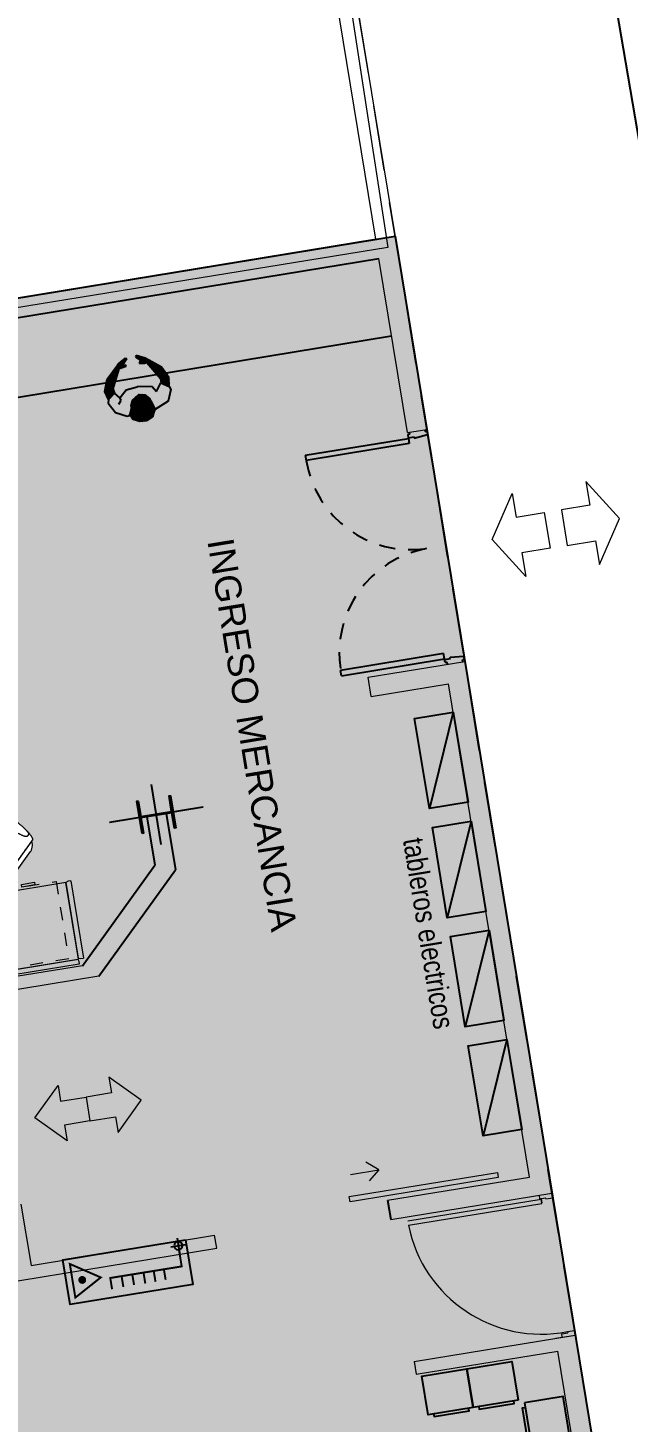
# Model space of a CAD drawing. Header units: metres. Extents: x 2 to 659295185, y -28 to 1124222152.
# Drawn here: x 655570.82 to 655575.42, y 1126625.43 to 1126636.1 of the extents above; entities that cross this region are included whole.
import ezdxf

# ---------------------------------------------------------------- set-up
doc = ezdxf.new("R2010")
doc.units = ezdxf.units.M
doc.header["$MEASUREMENT"] = 0
doc.set_wipeout_variables(frame=1)
for name, pattern in [('CCSM_C1_CUERPO BJ$0$CONTINUA', [0]), ('CCSM_C1_CUERPO BJ$0$DASHED', [0.75, 0.5, -0.25]), ('CCSM_C1_CUERPO HP$0$CONTINUA', [0]), ('CONTINUA', [0]), ('DASHDOT', [1, 0.5, -0.25, 0, -0.25]), ('HIDDEN2', [0.1875, 0.125, -0.0625]), ('STYLE_11', [0.055556, 0.027778, -0.027778])]:
    doc.linetypes.add(name, pattern=pattern)
doc.layers.get('0').update_dxf_attribs({"linetype": 'CONTINUOUS'})
for name, color, linetype, lineweight in [('0-ESCALERAS', 100, 'CONTINUOUS', 9), ('LC-MOBILIARIO METAL', 12, 'CONTINUOUS', 13), ('LC-PUERTAS', 12, 'CONTINUOUS', 9), ('LOCALES ASIGNADOS', 41, 'DASHDOT', 0), ('mobiliario', 252, 'CONTINUOUS', 13), ('None', 12, 'CONTINUOUS', 5)]:
    doc.layers.add(name, color=color, linetype=linetype, lineweight=lineweight)
for name, color, linetype in [('1', 7, 'CONTINUOUS'), ('A-PARED', 2, 'CONTINUA'), ('A-PUERTA', 8, 'CONTINUA'), ('ASC', 15, 'CONTINUOUS'), ('CCSM_C1_CUERPO BJ$0$A-AREAS COMERCIALES', 151, 'CONTINUOUS'), ('CCSM_C1_CUERPO BJ$0$A-PARED', 2, 'CCSM_C1_CUERPO BJ$0$CONTINUA'), ('CCSM_C1_CUERPO BJ$0$A-PROYECCIONES', 5, 'CCSM_C1_CUERPO BJ$0$DASHED'), ('CCSM_C1_CUERPO HP$0$A-PARED', 2, 'CCSM_C1_CUERPO HP$0$CONTINUA'), ('PA', 2, 'CONTINUOUS'), ('Parcelas', 140, 'CONTINUOUS'), ('TEXT', 5, 'CONTINUOUS'), ('TEXTO-AB', 7, 'CONTINUOUS'), ('TUBO-AF', 4, 'CONTINUOUS'), ('VENENO', 9, 'CONTINUOUS'), ('X', 150, 'CONTINUOUS')]:
    doc.layers.add(name, color=color, linetype=linetype)
doc.styles.add('A', font='arial.ttf')
doc.styles.add('LAURA', font='ARIALN.TTF')

# ---------------------------------------------------------------- blocks, each defined once
blk = doc.blocks.new('Columna')
at = {"layer": 'A-PARED', "color": 0, "linetype": 'DASHDOT', "ltscale": 1.5}
blk.add_line((492.48, -544.392), (492.48, -543.668), dxfattribs=at)
at = {"layer": 'A-PARED', "color": 0, "linetype": 'DASHDOT'}
blk.add_line((492.713, -544.03), (492.246, -544.03), dxfattribs=at)
at = {"layer": 'A-PARED', "color": 6, "ltscale": 0.01}
blk.add_lwpolyline([(492.605, -544.16), (492.355, -544.16), (492.355, -544.15), (492.475, -544.15), (492.475, -543.91), (492.355, -543.91), (492.355, -543.9), (492.605, -543.9), (492.605, -543.91), (492.485, -543.91), (492.485, -544.15), (492.605, -544.15)], close=True, dxfattribs=at)
blk = doc.blocks.new('678')
at = {"layer": 'VENENO', "color": 12}
for p, q in [((660788.541, 1123921.324), (660788.606, 1123921.382)), ((660788.543, 1123921.31), (660788.624, 1123921.383)), ((660788.547, 1123921.299), (660788.642, 1123921.385)), ((660788.552, 1123921.289), (660788.659, 1123921.384)), ((660788.557, 1123921.278), (660788.67, 1123921.379)), ((660788.604, 1123921.382), (660788.558, 1123921.359)), ((660788.559, 1123921.25), (660788.693, 1123921.369)), ((660788.56, 1123921.265), (660788.681, 1123921.374)), ((660788.704, 1123921.218), (660788.571, 1123921.366)), ((660788.708, 1123921.23), (660788.582, 1123921.371)), ((660788.712, 1123921.243), (660788.592, 1123921.376)), ((660788.716, 1123921.255), (660788.603, 1123921.381)), ((660788.655, 1123921.386), (660788.604, 1123921.382)), ((660788.72, 1123921.267), (660788.616, 1123921.383)), ((660788.725, 1123921.279), (660788.63, 1123921.384)), ((660788.729, 1123921.291), (660788.645, 1123921.385)), ((660788.705, 1123921.364), (660788.655, 1123921.386)), ((660788.733, 1123921.303), (660788.662, 1123921.383)), ((660788.718, 1123921.337), (660788.687, 1123921.372)), ((660788.388, 1123921.205), (660788.431, 1123921.286)), ((660788.431, 1123921.286), (660788.515, 1123921.326)), ((660788.515, 1123921.326), (660788.537, 1123921.325)), ((660788.541, 1123921.316), (660788.532, 1123921.325)), ((660788.537, 1123921.325), (660788.56, 1123921.27)), ((660788.537, 1123921.32), (660788.538, 1123921.321)), ((660788.558, 1123921.359), (660788.539, 1123921.319)), ((660788.659, 1123921.183), (660788.541, 1123921.316)), ((660788.672, 1123921.186), (660788.544, 1123921.329)), ((660788.681, 1123921.193), (660788.549, 1123921.34)), ((660788.689, 1123921.201), (660788.554, 1123921.351)), ((660788.647, 1123921.181), (660788.554, 1123921.284)), ((660788.555, 1123921.351), (660788.569, 1123921.365)), ((660788.557, 1123921.263), (660788.56, 1123921.265)), ((660788.56, 1123921.27), (660788.559, 1123921.251)), ((660788.634, 1123921.178), (660788.56, 1123921.261)), ((660788.696, 1123921.21), (660788.561, 1123921.36)), ((660788.564, 1123921.239), (660788.704, 1123921.364)), ((660788.569, 1123921.228), (660788.71, 1123921.354)), ((660788.574, 1123921.217), (660788.715, 1123921.344)), ((660788.581, 1123921.209), (660788.72, 1123921.333)), ((660788.591, 1123921.202), (660788.725, 1123921.323)), ((660788.601, 1123921.196), (660788.73, 1123921.312)), ((660788.611, 1123921.19), (660788.731, 1123921.298)), ((660788.621, 1123921.184), (660788.724, 1123921.276)), ((660788.66, 1123921.25), (660788.681, 1123921.268)), ((660788.694, 1123921.28), (660788.715, 1123921.299)), ((660788.703, 1123921.218), (660788.719, 1123921.261)), ((660788.734, 1123921.305), (660788.705, 1123921.364)), ((660788.719, 1123921.261), (660788.734, 1123921.305)), ((660788.727, 1123921.31), (660788.73, 1123921.313)), ((660788.845, 1123921.264), (660788.73, 1123921.313)), ((660788.845, 1123921.263), (660788.844, 1123921.264)), ((660788.878, 1123921.179), (660788.845, 1123921.264)), ((660788.394, 1123921.179), (660788.378, 1123921.112)), ((660788.379, 1123921.109), (660788.428, 1123921.153)), ((660788.38, 1123921.122), (660788.421, 1123921.159)), ((660788.384, 1123921.137), (660788.414, 1123921.164)), ((660788.387, 1123921.153), (660788.406, 1123921.17)), ((660788.394, 1123921.179), (660788.388, 1123921.205)), ((660788.447, 1123921.089), (660788.388, 1123921.155)), ((660788.391, 1123921.168), (660788.399, 1123921.175)), ((660788.442, 1123921.109), (660788.391, 1123921.166)), ((660788.444, 1123921.12), (660788.393, 1123921.177)), ((660788.448, 1123921.138), (660788.394, 1123921.179)), ((660788.447, 1123921.131), (660788.422, 1123921.158)), ((660788.484, 1123921.179), (660788.448, 1123921.138)), ((660788.466, 1123921.227), (660788.49, 1123921.2)), ((660788.49, 1123921.2), (660788.484, 1123921.179)), ((660788.485, 1123921.178), (660788.54, 1123921.126)), ((660788.559, 1123921.251), (660788.576, 1123921.212)), ((660788.605, 1123921.194), (660788.564, 1123921.239)), ((660788.576, 1123921.212), (660788.631, 1123921.177)), ((660788.627, 1123921.22), (660788.648, 1123921.238)), ((660788.631, 1123921.178), (660788.716, 1123921.254)), ((660788.631, 1123921.177), (660788.676, 1123921.187)), ((660788.652, 1123921.182), (660788.709, 1123921.232)), ((660788.675, 1123921.187), (660788.681, 1123921.193)), ((660788.676, 1123921.187), (660788.703, 1123921.218)), ((660788.741, 1123921.133), (660788.767, 1123921.178)), ((660788.767, 1123921.178), (660788.81, 1123921.118)), ((660788.81, 1123921.118), (660788.87, 1123921.154)), ((660788.87, 1123921.154), (660788.878, 1123921.179)), ((660788.87, 1123921.154), (660788.879, 1123921.086)), ((660788.502, 1123920.974), (660788.378, 1123921.113)), ((660788.378, 1123921.112), (660788.411, 1123921.022)), ((660788.489, 1123921.003), (660788.381, 1123921.123)), ((660788.383, 1123921.1), (660788.436, 1123921.148)), ((660788.475, 1123921.032), (660788.383, 1123921.134)), ((660788.461, 1123921.061), (660788.386, 1123921.145)), ((660788.386, 1123921.091), (660788.443, 1123921.142)), ((660788.564, 1123920.892), (660788.386, 1123921.09)), ((660788.389, 1123921.082), (660788.447, 1123921.134)), ((660788.393, 1123921.073), (660788.444, 1123921.119)), ((660788.539, 1123920.907), (660788.394, 1123921.068)), ((660788.396, 1123921.063), (660788.441, 1123921.104)), ((660788.399, 1123921.054), (660788.445, 1123921.095)), ((660788.403, 1123921.045), (660788.449, 1123921.087)), ((660788.514, 1123920.921), (660788.403, 1123921.045)), ((660788.406, 1123921.036), (660788.453, 1123921.078)), ((660788.409, 1123921.027), (660788.457, 1123921.07)), ((660788.414, 1123921.019), (660788.461, 1123921.061)), ((660788.42, 1123921.013), (660788.465, 1123921.053)), ((660788.441, 1123921.103), (660788.448, 1123921.138)), ((660788.51, 1123920.959), (660788.441, 1123921.103)), ((660788.54, 1123921.126), (660788.628, 1123921.117)), ((660788.741, 1123921.133), (660788.628, 1123921.117)), ((660788.671, 1123920.887), (660788.868, 1123921.064)), ((660788.731, 1123920.947), (660788.815, 1123921.083)), ((660788.74, 1123920.961), (660788.879, 1123921.086)), ((660788.757, 1123920.988), (660788.877, 1123921.097)), ((660788.773, 1123921.016), (660788.876, 1123921.108)), ((660788.786, 1123921.151), (660788.787, 1123921.151)), ((660788.79, 1123921.043), (660788.875, 1123921.118)), ((660788.838, 1123921.004), (660788.796, 1123921.052)), ((660788.843, 1123921.013), (660788.801, 1123921.06)), ((660788.847, 1123921.022), (660788.806, 1123921.068)), ((660788.807, 1123921.07), (660788.873, 1123921.129)), ((660788.851, 1123921.03), (660788.811, 1123921.076)), ((660788.812, 1123921.111), (660788.84, 1123921.136)), ((660788.815, 1123921.083), (660788.812, 1123921.119)), ((660788.864, 1123921.056), (660788.812, 1123921.115)), ((660788.813, 1123921.1), (660788.87, 1123921.151)), ((660788.86, 1123921.048), (660788.813, 1123921.099)), ((660788.814, 1123921.089), (660788.872, 1123921.14)), ((660788.856, 1123921.039), (660788.815, 1123921.084)), ((660788.869, 1123921.065), (660788.817, 1123921.122)), ((660788.873, 1123921.074), (660788.825, 1123921.127)), ((660788.877, 1123921.082), (660788.833, 1123921.132)), ((660788.879, 1123921.086), (660788.836, 1123920.999)), ((660788.877, 1123921.096), (660788.841, 1123921.136)), ((660788.875, 1123921.111), (660788.849, 1123921.141)), ((660788.873, 1123921.127), (660788.857, 1123921.146)), ((660788.871, 1123921.143), (660788.865, 1123921.15)), ((660788.413, 1123921.02), (660788.411, 1123921.022)), ((660788.411, 1123921.022), (660788.514, 1123920.921)), ((660788.427, 1123921.006), (660788.469, 1123921.044)), ((660788.433, 1123921), (660788.473, 1123921.036)), ((660788.44, 1123920.994), (660788.477, 1123921.027)), ((660788.446, 1123920.988), (660788.481, 1123921.019)), ((660788.452, 1123920.981), (660788.485, 1123921.011)), ((660788.459, 1123920.975), (660788.489, 1123921.002)), ((660788.465, 1123920.969), (660788.493, 1123920.994)), ((660788.472, 1123920.962), (660788.497, 1123920.985)), ((660788.478, 1123920.956), (660788.501, 1123920.977)), ((660788.485, 1123920.95), (660788.505, 1123920.968)), ((660788.491, 1123920.943), (660788.509, 1123920.96)), ((660788.498, 1123920.937), (660788.522, 1123920.959)), ((660788.504, 1123920.931), (660788.533, 1123920.957)), ((660788.529, 1123920.958), (660788.51, 1123920.959)), ((660788.51, 1123920.924), (660788.544, 1123920.955)), ((660788.579, 1123920.889), (660788.516, 1123920.959)), ((660788.518, 1123920.919), (660788.54, 1123920.939)), ((660788.543, 1123920.943), (660788.529, 1123920.958)), ((660788.566, 1123920.95), (660788.529, 1123920.958)), ((660788.582, 1123920.892), (660788.534, 1123920.945)), ((660788.534, 1123920.945), (660788.566, 1123920.937)), ((660788.558, 1123920.939), (660788.544, 1123920.955)), ((660788.544, 1123920.943), (660788.555, 1123920.952)), ((660788.555, 1123920.94), (660788.566, 1123920.95)), ((660788.566, 1123920.944), (660788.559, 1123920.951)), ((660788.566, 1123920.942), (660788.566, 1123920.95)), ((660788.566, 1123920.937), (660788.566, 1123920.942)), ((660788.655, 1123920.885), (660788.725, 1123920.948)), ((660788.674, 1123920.944), (660788.712, 1123920.948)), ((660788.674, 1123920.938), (660788.681, 1123920.945)), ((660788.674, 1123920.936), (660788.674, 1123920.944)), ((660788.685, 1123920.933), (660788.675, 1123920.944)), ((660788.681, 1123920.933), (660788.697, 1123920.947)), ((660788.695, 1123920.935), (660788.686, 1123920.945)), ((660788.697, 1123920.898), (660788.857, 1123921.043)), ((660788.697, 1123920.935), (660788.712, 1123920.948)), ((660788.727, 1123920.913), (660788.697, 1123920.947)), ((660788.734, 1123920.918), (660788.708, 1123920.948)), ((660788.712, 1123920.948), (660788.731, 1123920.947)), ((660788.741, 1123920.924), (660788.72, 1123920.948)), ((660788.723, 1123920.91), (660788.847, 1123921.021)), ((660788.836, 1123920.999), (660788.723, 1123920.91)), ((660788.748, 1123920.93), (660788.732, 1123920.948)), ((660788.755, 1123920.935), (660788.737, 1123920.956)), ((660788.762, 1123920.941), (660788.742, 1123920.964)), ((660788.769, 1123920.946), (660788.747, 1123920.972)), ((660788.777, 1123920.952), (660788.751, 1123920.98)), ((660788.784, 1123920.958), (660788.756, 1123920.988)), ((660788.791, 1123920.963), (660788.761, 1123920.996)), ((660788.798, 1123920.969), (660788.766, 1123921.004)), ((660788.805, 1123920.974), (660788.771, 1123921.012)), ((660788.812, 1123920.98), (660788.776, 1123921.02)), ((660788.819, 1123920.986), (660788.781, 1123921.028)), ((660788.826, 1123920.991), (660788.786, 1123921.036)), ((660788.833, 1123920.997), (660788.791, 1123921.044)), ((660788.836, 1123920.999), (660788.836, 1123920.999)), ((660788.514, 1123920.921), (660788.576, 1123920.886)), ((660788.526, 1123920.914), (660788.546, 1123920.932)), ((660788.534, 1123920.909), (660788.552, 1123920.925)), ((660788.542, 1123920.905), (660788.558, 1123920.919)), ((660788.551, 1123920.9), (660788.564, 1123920.912)), ((660788.559, 1123920.895), (660788.57, 1123920.905)), ((660788.565, 1123920.937), (660788.566, 1123920.938)), ((660788.567, 1123920.891), (660788.576, 1123920.899)), ((660788.575, 1123920.886), (660788.582, 1123920.892)), ((660788.576, 1123920.886), (660788.582, 1123920.892)), ((660788.652, 1123920.888), (660788.705, 1123920.936)), ((660788.658, 1123920.882), (660788.652, 1123920.888)), ((660788.658, 1123920.881), (660788.652, 1123920.888)), ((660788.723, 1123920.91), (660788.658, 1123920.881)), ((660788.667, 1123920.885), (660788.659, 1123920.894)), ((660788.676, 1123920.889), (660788.666, 1123920.9)), ((660788.684, 1123920.893), (660788.672, 1123920.906)), ((660788.705, 1123920.936), (660788.673, 1123920.931)), ((660788.673, 1123920.931), (660788.674, 1123920.936)), ((660788.674, 1123920.931), (660788.673, 1123920.932)), ((660788.693, 1123920.897), (660788.679, 1123920.912)), ((660788.702, 1123920.9), (660788.686, 1123920.918)), ((660788.711, 1123920.904), (660788.692, 1123920.924)), ((660788.704, 1123920.934), (660788.696, 1123920.935)), ((660788.719, 1123920.908), (660788.699, 1123920.93))]:
    blk.add_line(p, q, dxfattribs=at)
blk = doc.blocks.new('P. Doble 180+')
for p, q in [((-0.953, 1.739), (-0.153, 1.739)), ((-0.953, 1.739), (-0.953, 1.699)), ((-0.138, 1.769), (-0.153, 1.769)), ((-0.153, 1.769), (-0.153, 1.744)), ((-0.153, 1.744), (-0.108, 1.744)), ((-0.153, 1.739), (-0.153, 1.699)), ((-0.138, 1.784), (-0.138, 1.769)), ((-0.108, 1.734), (-0.003, 1.745)), ((-0.108, 1.744), (-0.108, 1.734)), ((-0.018, 1.784), (-0.018, 1.769)), ((-0.018, 1.769), (-0.003, 1.769)), ((-0.003, 1.769), (-0.003, 1.744)), ((-0.153, 1.699), (-0.953, 1.699)), ((-0.153, 0.069), (-0.953, 0.069)), ((-0.953, 0.029), (-0.953, 0.069)), ((-0.953, 0.029), (-0.953, 0.069)), ((-0.953, 0.029), (-0.153, 0.029)), ((-0.153, 0.029), (-0.153, 0.069)), ((-0.153, 0.024), (-0.108, 0.024)), ((-0.153, -0.001), (-0.153, 0.024)), ((-0.108, 0.034), (-0.003, 0.024)), ((-0.108, 0.024), (-0.108, 0.034)), ((-0.003, -0.001), (-0.003, 0.024)), ((-0.138, -0.001), (-0.153, -0.001)), ((-0.138, -0.016), (-0.138, -0.001)), ((-0.018, -0.016), (-0.018, -0.001)), ((-0.018, -0.001), (-0.003, -0.001))]:
    blk.add_line(p, q)
at = {"linetype": 'HIDDEN2'}
for centre, start, end in [((-0.138, 1.698), 179.9403, 268.9954), ((-0.138, 0.07), 91.0046, 180.0597)]:
    blk.add_arc(centre, 0.814, start, end, dxfattribs=at)
blk = doc.blocks.new('*U1933')
at = {"layer": 'None', "color": 7, "linetype": 'Continuous', "lineweight": 9}
for p, q in [((-0.45, -0.3), (-0.45, 0)), ((-0.45, 0), (0.45, 0)), ((-0.434, 0), (-0.434, -0.3)), ((-0.434, -0.286), (-0.434, 0)), ((0.434, -0.3), (0.434, 0)), ((0.434, 0), (0.434, -0.286)), ((0.45, 0), (0.45, -0.3)), ((-0.434, -0.3), (-0.45, -0.3)), ((0.45, -0.3), (0.434, -0.3))]:
    blk.add_line(p, q, dxfattribs=at)
blk.add_lwpolyline([(-0.434, 0), (0.434, -0.286), (-0.434, -0.286)], close=True, dxfattribs=at)
blk = doc.blocks.new('REPISA ARTHUR 0.90 (2D)')
at = {"layer": 'None', "color": 7}
blk.add_blockref('*U1933', (0, 0), dxfattribs=at)
blk = doc.blocks.new('sill')
at = {"color": 12}
blk.add_wipeout([(12.941, 33.11), (12.939, 33.112), (12.938, 33.114), (12.938, 33.116), (12.938, 33.119), (12.938, 33.122), (12.939, 33.126), (12.94, 33.13), (12.941, 33.134), (12.943, 33.139), (12.945, 33.144), (12.947, 33.149), (12.95, 33.155), (12.954, 33.161), (12.957, 33.167), (12.961, 33.173), (12.966, 33.18), (12.97, 33.187), (12.975, 33.194), (12.981, 33.201), (12.986, 33.209), (12.992, 33.216), (12.998, 33.224), (13.005, 33.232), (13.012, 33.24), (13.018, 33.248), (13.025, 33.256), (13.033, 33.264), (13.04, 33.272), (13.048, 33.28), (13.056, 33.288), (13.063, 33.297), (13.071, 33.305), (13.084, 33.317), (13.084, 33.317), (13.092, 33.325), (13.1, 33.333), (13.108, 33.34), (13.116, 33.348), (13.124, 33.355), (13.132, 33.363), (13.14, 33.37), (13.148, 33.377), (13.156, 33.383), (13.164, 33.39), (13.172, 33.396), (13.179, 33.402), (13.187, 33.407), (13.194, 33.413), (13.201, 33.418), (13.208, 33.423), (13.215, 33.427), (13.221, 33.431), (13.227, 33.435), (13.233, 33.438), (13.239, 33.441), (13.244, 33.443), (13.249, 33.446), (13.254, 33.447), (13.258, 33.449), (13.262, 33.45), (13.266, 33.45), (13.269, 33.451), (13.272, 33.45), (13.275, 33.45), (13.277, 33.449), (13.279, 33.447), (13.555, 33.171), (13.556, 33.17), (13.557, 33.167), (13.558, 33.165), (13.558, 33.162), (13.558, 33.159), (13.557, 33.155), (13.556, 33.151), (13.554, 33.147), (13.553, 33.142), (13.551, 33.137), (13.548, 33.132), (13.545, 33.126), (13.542, 33.12), (13.538, 33.114), (13.534, 33.108), (13.53, 33.101), (13.525, 33.094), (13.52, 33.087), (13.515, 33.08), (13.509, 33.072), (13.503, 33.065), (13.497, 33.057), (13.491, 33.049), (13.484, 33.041), (13.477, 33.033), (13.47, 33.025), (13.463, 33.017), (13.455, 33.009), (13.448, 33.001), (13.44, 32.993), (13.432, 32.985), (13.424, 32.977), (13.412, 32.964), (13.412, 32.964), (13.404, 32.956), (13.396, 32.948), (13.388, 32.941), (13.379, 32.933), (13.371, 32.926), (13.363, 32.918), (13.355, 32.911), (13.347, 32.904), (13.339, 32.898), (13.331, 32.891), (13.324, 32.885), (13.316, 32.879), (13.309, 32.874), (13.301, 32.868), (13.294, 32.863), (13.287, 32.859), (13.281, 32.854), (13.274, 32.85), (13.268, 32.847), (13.262, 32.843), (13.257, 32.84), (13.251, 32.838), (13.246, 32.836), (13.242, 32.834), (13.237, 32.832), (13.233, 32.831), (13.23, 32.831), (13.226, 32.831), (13.223, 32.831), (13.221, 32.831), (13.219, 32.832), (13.217, 32.834)], dxfattribs=at).dxf.layer = 'None'
at = {"layer": 'None', "color": 12}
blk.add_open_spline([(12.941, 33.11), (12.932, 33.118), (12.961, 33.177), (13.028, 33.261), (13.071, 33.305), (13.077, 33.311), (13.084, 33.317), (13.127, 33.361), (13.211, 33.427), (13.27, 33.456), (13.279, 33.447), (13.417, 33.309), (13.555, 33.171), (13.563, 33.163), (13.535, 33.104), (13.468, 33.02), (13.424, 32.977), (13.418, 32.97), (13.412, 32.964), (13.368, 32.921), (13.284, 32.854), (13.226, 32.825), (13.217, 32.834), (13.079, 32.972), (12.941, 33.11)], degree=2, knots=[0, 0, 0, 1, 2, 3, 3, 4, 4, 5, 6, 7, 7, 8, 8, 9, 10, 11, 11, 12, 12, 13, 14, 15, 15, 16, 16, 16], dxfattribs=at)
at = {"color": 12}
for points in [[(13.534, 33.192), (13.535, 33.193), (13.537, 33.195), (13.538, 33.196), (13.539, 33.198), (13.54, 33.2), (13.541, 33.202), (13.542, 33.203), (13.542, 33.205), (13.543, 33.207), (13.544, 33.209), (13.544, 33.211), (13.545, 33.213), (13.545, 33.215), (13.545, 33.217), (13.545, 33.219), (13.545, 33.221), (13.545, 33.223), (13.545, 33.225), (13.545, 33.227), (13.544, 33.229), (13.544, 33.231), (13.543, 33.233), (13.543, 33.234), (13.542, 33.236), (13.541, 33.238), (13.54, 33.24), (13.539, 33.242), (13.538, 33.243), (13.537, 33.245), (13.536, 33.246), (13.535, 33.248), (13.533, 33.249), (13.457, 33.325), (13.361, 33.421), (13.361, 33.422), (13.36, 33.422), (13.36, 33.423), (13.359, 33.423), (13.359, 33.424), (13.358, 33.424), (13.358, 33.425), (13.357, 33.425), (13.356, 33.426), (13.356, 33.426), (13.355, 33.426), (13.355, 33.427), (13.354, 33.427), (13.354, 33.428), (13.353, 33.428), (13.353, 33.428), (13.352, 33.429), (13.351, 33.429), (13.351, 33.429), (13.35, 33.43), (13.35, 33.43), (13.349, 33.43), (13.348, 33.431), (13.348, 33.431), (13.347, 33.431), (13.347, 33.432), (13.346, 33.432), (13.345, 33.432), (13.345, 33.432), (13.344, 33.433), (13.343, 33.433), (13.343, 33.433), (13.331, 33.437), (13.319, 33.442), (13.319, 33.442), (13.318, 33.442), (13.318, 33.442), (13.317, 33.442), (13.316, 33.443), (13.316, 33.443), (13.315, 33.443), (13.314, 33.443), (13.314, 33.443), (13.313, 33.443), (13.313, 33.444), (13.312, 33.444), (13.311, 33.444), (13.311, 33.444), (13.31, 33.444), (13.309, 33.444), (13.309, 33.444), (13.308, 33.444), (13.308, 33.444), (13.307, 33.444), (13.306, 33.444), (13.306, 33.445), (13.305, 33.445), (13.304, 33.445), (13.304, 33.445), (13.303, 33.445), (13.302, 33.445), (13.302, 33.445), (13.301, 33.445), (13.301, 33.445), (13.3, 33.445), (13.299, 33.445), (13.282, 33.444)], [(13.196, 32.854), (13.195, 32.853), (13.193, 32.852), (13.192, 32.85), (13.19, 32.849), (13.188, 32.848), (13.187, 32.847), (13.185, 32.847), (13.183, 32.846), (13.181, 32.845), (13.179, 32.845), (13.177, 32.844), (13.175, 32.844), (13.173, 32.843), (13.171, 32.843), (13.169, 32.843), (13.167, 32.843), (13.165, 32.843), (13.164, 32.843), (13.162, 32.844), (13.16, 32.844), (13.158, 32.844), (13.156, 32.845), (13.154, 32.846), (13.152, 32.846), (13.15, 32.847), (13.148, 32.848), (13.147, 32.849), (13.145, 32.85), (13.143, 32.851), (13.142, 32.852), (13.14, 32.854), (13.139, 32.855), (13.063, 32.931), (12.967, 33.027), (12.966, 33.028), (12.966, 33.028), (12.965, 33.029), (12.965, 33.029), (12.964, 33.03), (12.964, 33.03), (12.964, 33.031), (12.963, 33.031), (12.963, 33.032), (12.962, 33.032), (12.962, 33.033), (12.962, 33.033), (12.961, 33.034), (12.961, 33.035), (12.96, 33.035), (12.96, 33.036), (12.96, 33.036), (12.959, 33.037), (12.959, 33.037), (12.959, 33.038), (12.958, 33.039), (12.958, 33.039), (12.958, 33.04), (12.957, 33.04), (12.957, 33.041), (12.957, 33.042), (12.956, 33.042), (12.956, 33.043), (12.956, 33.044), (12.956, 33.044), (12.955, 33.045), (12.955, 33.045), (12.951, 33.057), (12.947, 33.069), (12.946, 33.07), (12.946, 33.07), (12.946, 33.071), (12.946, 33.071), (12.946, 33.072), (12.945, 33.073), (12.945, 33.073), (12.945, 33.074), (12.945, 33.074), (12.945, 33.075), (12.945, 33.076), (12.945, 33.076), (12.944, 33.077), (12.944, 33.078), (12.944, 33.078), (12.944, 33.079), (12.944, 33.079), (12.944, 33.08), (12.944, 33.081), (12.944, 33.081), (12.944, 33.082), (12.944, 33.083), (12.944, 33.083), (12.944, 33.084), (12.944, 33.084), (12.944, 33.085), (12.944, 33.086), (12.944, 33.086), (12.944, 33.087), (12.944, 33.088), (12.944, 33.088), (12.944, 33.089), (12.945, 33.106)]]:
    blk.add_wipeout(points, dxfattribs=at).dxf.layer = 'None'
at = {"layer": 'None', "color": 12, "flags": 128}
for points in [[(13.534, 33.192, 0.405129), (13.533, 33.249), (13.361, 33.421, 0.10954), (13.343, 33.433), (13.319, 33.442, 0.102243), (13.299, 33.445), (13.282, 33.444)], [(13.196, 32.854, -0.405129), (13.139, 32.855), (12.967, 33.027, -0.10954), (12.955, 33.045), (12.947, 33.069, -0.102243), (12.944, 33.089), (12.945, 33.106)]]:
    blk.add_lwpolyline(points, format="xyb", close=True, dxfattribs=at)
at = {"color": 12}
blk.add_wipeout([(12.963, 33.156), (12.962, 33.157), (12.961, 33.158), (12.961, 33.16), (12.961, 33.162), (12.961, 33.164), (12.962, 33.166), (12.962, 33.169), (12.963, 33.172), (12.964, 33.175), (12.966, 33.178), (12.968, 33.181), (12.97, 33.185), (12.972, 33.189), (12.974, 33.193), (12.977, 33.197), (12.98, 33.201), (12.983, 33.206), (12.986, 33.211), (12.99, 33.215), (12.994, 33.22), (12.998, 33.225), (13.002, 33.23), (13.006, 33.235), (13.01, 33.241), (13.015, 33.246), (13.02, 33.251), (13.024, 33.256), (13.029, 33.262), (13.034, 33.267), (13.039, 33.273), (13.045, 33.278), (13.05, 33.283), (13.105, 33.338), (13.105, 33.338), (13.11, 33.344), (13.116, 33.349), (13.121, 33.354), (13.126, 33.359), (13.132, 33.364), (13.137, 33.369), (13.142, 33.373), (13.148, 33.378), (13.153, 33.382), (13.158, 33.387), (13.163, 33.391), (13.168, 33.395), (13.173, 33.398), (13.178, 33.402), (13.182, 33.405), (13.187, 33.408), (13.191, 33.411), (13.195, 33.414), (13.199, 33.416), (13.203, 33.419), (13.207, 33.421), (13.21, 33.422), (13.213, 33.424), (13.217, 33.425), (13.219, 33.426), (13.222, 33.427), (13.224, 33.427), (13.226, 33.427), (13.228, 33.427), (13.23, 33.427), (13.231, 33.426), (13.232, 33.425), (13.242, 33.415), (13.243, 33.414), (13.244, 33.413), (13.244, 33.411), (13.244, 33.409), (13.244, 33.407), (13.244, 33.405), (13.243, 33.402), (13.242, 33.4), (13.241, 33.396), (13.239, 33.393), (13.238, 33.39), (13.236, 33.386), (13.233, 33.382), (13.231, 33.378), (13.228, 33.374), (13.225, 33.37), (13.222, 33.365), (13.219, 33.361), (13.215, 33.356), (13.212, 33.351), (13.208, 33.346), (13.204, 33.341), (13.199, 33.336), (13.195, 33.331), (13.19, 33.325), (13.186, 33.32), (13.181, 33.315), (13.176, 33.309), (13.171, 33.304), (13.166, 33.299), (13.161, 33.293), (13.155, 33.288), (13.1, 33.233), (13.1, 33.233), (13.095, 33.228), (13.09, 33.222), (13.084, 33.217), (13.079, 33.212), (13.073, 33.207), (13.068, 33.203), (13.063, 33.198), (13.058, 33.193), (13.052, 33.189), (13.047, 33.185), (13.042, 33.181), (13.037, 33.177), (13.032, 33.173), (13.028, 33.169), (13.023, 33.166), (13.018, 33.163), (13.014, 33.16), (13.01, 33.157), (13.006, 33.155), (13.002, 33.153), (12.998, 33.151), (12.995, 33.149), (12.992, 33.147), (12.989, 33.146), (12.986, 33.145), (12.983, 33.145), (12.981, 33.144), (12.979, 33.144), (12.977, 33.144), (12.975, 33.144), (12.974, 33.145), (12.973, 33.146)], dxfattribs=at).dxf.layer = 'None'
at = {"layer": 'None', "color": 12}
blk.add_open_spline([(12.963, 33.156), (12.957, 33.161), (12.977, 33.199), (13.021, 33.254), (13.05, 33.283), (13.077, 33.311), (13.105, 33.338), (13.134, 33.367), (13.189, 33.411), (13.227, 33.431), (13.232, 33.425), (13.237, 33.42), (13.242, 33.415), (13.248, 33.41), (13.228, 33.372), (13.184, 33.317), (13.155, 33.288), (13.128, 33.261), (13.1, 33.233), (13.071, 33.204), (13.016, 33.16), (12.978, 33.14), (12.973, 33.146), (12.968, 33.151), (12.963, 33.156)], degree=2, knots=[0, 0, 0, 1, 2, 3, 3, 4, 4, 5, 6, 7, 7, 8, 8, 9, 10, 11, 11, 12, 12, 13, 14, 15, 15, 16, 16, 16], dxfattribs=at)
blk = doc.blocks.new('ERY')
at = {"color": 12, "linetype": 'Continuous', "lineweight": 5}
for p, q in [((-3.022, -400.974), (-3.022, -400.951)), ((-1.522, -400.951), (-3.022, -400.951)), ((-3.014, -400.991), (-3.022, -400.974)), ((-2.129, -400.991), (-3.014, -400.991)), ((-2.122, -400.974), (-2.129, -400.991)), ((-2.616, -401.906), (-2.616, -402.477)), ((-2.602, -402.477), (-2.602, -401.906))]:
    blk.add_line(p, q, dxfattribs=at)
at = {"color": 12, "linetype": 'Continuous', "lineweight": 5, "flags": 128}
blk.add_lwpolyline([(-2.122, -401.591), (-2.122, -400.991), (-3.022, -400.991), (-3.022, -401.891), (-2.421, -401.891)], close=True, dxfattribs=at)
at = {"color": 12, "linetype": 'Continuous', "lineweight": 5}
for points in [[(-3.022, -401.891), (-3.022, -401.906), (-2.602, -401.906), (-2.602, -401.891)], [(-3.022, -401.906), (-3.022, -402.477), (-2.819, -402.191)], [(-2.819, -402.191), (-2.616, -401.906), (-2.616, -402.477)], [(-3.022, -402.477), (-3.022, -402.491), (-2.602, -402.491), (-2.602, -402.477)]]:
    blk.add_lwpolyline(points, close=True, dxfattribs=at)
at = {"layer": 'mobiliario', "color": 12}
for p, q in [((-2.122, -400.991), (-1.522, -400.991)), ((-2.122, -401.585), (-2.122, -400.991)), ((-1.522, -400.991), (-1.522, -401.585)), ((-1.522, -401.585), (-2.122, -401.585))]:
    blk.add_line(p, q, dxfattribs=at)
blk.add_lwpolyline([(-2.421, -401.891), (-3.022, -401.891), (-3.022, -402.491), (-2.421, -402.491)], close=True, dxfattribs=at)
at = {"layer": 'None', "color": 12}
for p, q in [((-2.122, -400.951), (-2.122, -400.974)), ((-1.522, -400.974), (-1.522, -400.951)), ((-3.062, -400.991), (-3.039, -400.991)), ((-3.062, -401.891), (-3.062, -400.991)), ((-3.039, -400.991), (-3.022, -400.999)), ((-3.022, -400.999), (-3.022, -401.884)), ((-2.122, -400.974), (-2.115, -400.991)), ((-2.115, -400.991), (-1.528, -400.991)), ((-1.528, -400.991), (-1.522, -400.974)), ((-1.522, -400.998), (-1.504, -400.991)), ((-1.522, -401.585), (-1.522, -400.998)), ((-1.504, -400.991), (-1.482, -400.991)), ((-1.482, -401.591), (-1.482, -400.991)), ((-1.504, -401.591), (-1.522, -401.585)), ((-1.482, -401.591), (-1.504, -401.591)), ((-3.039, -401.891), (-3.062, -401.891)), ((-3.062, -401.891), (-3.062, -402.499)), ((-3.022, -401.884), (-3.039, -401.891)), ((-3.022, -401.899), (-3.039, -401.891)), ((-3.039, -402.499), (-3.062, -402.499)), ((-3.022, -402.491), (-3.039, -402.499)), ((-3.015, -402.491), (-3.022, -402.509)), ((-3.022, -402.531), (-3.022, -402.509)), ((-2.422, -402.531), (-3.022, -402.531)), ((-3.015, -402.491), (-2.428, -402.491)), ((-2.428, -402.491), (-2.422, -402.509)), ((-2.422, -402.509), (-2.422, -402.531))]:
    blk.add_line(p, q, dxfattribs=at)
at = {"layer": 'None', "color": 12, "linetype": 'Continuous', "lineweight": 9}
for p, q in [((-3.022, -401.891), (-3.022, -400.991)), ((-3.022, -400.991), (-2.722, -400.991)), ((-2.722, -401.008), (-3.022, -401.008)), ((-3.022, -401.008), (-2.736, -401.008)), ((-2.722, -400.991), (-2.722, -401.008)), ((-3.022, -401.875), (-2.722, -401.875)), ((-2.736, -401.875), (-3.022, -401.875)), ((-2.722, -401.891), (-3.022, -401.891)), ((-2.722, -401.875), (-2.722, -401.891))]:
    blk.add_line(p, q, dxfattribs=at)
at = {"layer": 'None', "color": 12, "linetype": 'STYLE_11', "lineweight": 9}
for p, q in [((-1.595, -401.005), (-2.025, -401.005)), ((-2.025, -401.005), (-2.025, -401.605)), ((-1.595, -401.605), (-1.595, -401.005)), ((-2.025, -401.605), (-1.595, -401.605)), ((-1.76, -401.605), (-1.86, -401.605)), ((-1.86, -401.605), (-1.86, -401.625)), ((-1.86, -401.625), (-1.76, -401.625)), ((-1.76, -401.625), (-1.76, -401.605))]:
    blk.add_line(p, q, dxfattribs=at)
at = {"layer": 'None', "color": 12, "linetype": 'Continuous', "lineweight": 9}
blk.add_lwpolyline([(-3.022, -401.875), (-2.736, -401.008), (-2.736, -401.875)], close=True, dxfattribs=at)
at = {"layer": 'mobiliario', "color": 12, "rotation": 89.9999999996972}
blk.add_blockref('REPISA ARTHUR 0.90 (2D)', (-3.022, -401.441), dxfattribs=at)
at = {"layer": 'PA', "rotation": 179.9999998632265}
blk.add_blockref('sill', (11.217, -368.836), dxfattribs=at)
blk = doc.blocks.new('sa da')
at = {"layer": '1'}
h = blk.add_hatch(color=256, dxfattribs=at)
h.dxf.hatch_style = 1
h.paths.add_polyline_path([(-83.301, -4.746), (-82.601, -5.046), (-82.601, -4.746)])
blk.add_line((-83.301, -4.746), (-82.601, -5.046), dxfattribs=at)
blk.add_lwpolyline([(-83.301, -4.746), (-82.601, -4.746), (-82.601, -5.046), (-83.301, -5.046)], close=True, dxfattribs=at)
blk = doc.blocks.new('4444')
at = {"layer": 'LC-PUERTAS', "color": 30, "ltscale": 6}
for p, q in [((473.345, -449.776), (474.38, -449.776)), ((473.345, -449.809), (474.379, -449.809)), ((474.368, -449.745), (474.368, -449.771)), ((474.368, -449.771), (474.415, -449.771)), ((474.379, -449.809), (474.379, -449.776)), ((474.415, -449.78), (474.415, -449.771)), ((474.415, -449.78), (474.468, -449.78)), ((474.468, -449.745), (474.468, -449.78)), ((474.368, -450.819), (474.415, -450.819)), ((474.368, -450.845), (474.368, -450.819)), ((474.368, -450.845), (474.468, -450.845)), ((474.415, -450.81), (474.468, -450.81)), ((474.415, -450.81), (474.415, -450.819)), ((474.468, -450.845), (474.468, -450.81))]:
    blk.add_line(p, q, dxfattribs=at)
at = {"layer": 'LC-PUERTAS', "color": 8}
for p, q in [((474.381, -449.806), (474.379, -449.806)), ((474.381, -449.806), (474.381, -449.776)), ((474.382, -449.772), (474.413, -449.772)), ((474.413, -449.772), (474.413, -449.771))]:
    blk.add_line(p, q, dxfattribs=at)
blk.add_arc((474.382, -449.772), 1.038, 182.0406, 271.7826, dxfattribs=at)
blk.add_ellipse((474.38, -449.774), major_axis=(0.00192, -0.00183), ratio=1, start_param=4.686912, end_param=10.970097, dxfattribs=at)
blk = doc.blocks.new('sqdq')
at = {"color": 12}
blk.add_lwpolyline([(660769.716, 1123893.016), (660770.066, 1123893.016), (660770.066, 1123893.316), (660769.716, 1123893.316)], close=True, dxfattribs=at)
blk.add_lwpolyline([(660770.023, 1123893.016), (660770.023, 1123892.996), (660769.751, 1123892.996), (660769.751, 1123893.016)], dxfattribs=at)
blk = doc.blocks.new('A$C4DDA320C')
at = {"layer": 'TUBO-AF', "color": 1}
for p, q in [((0.07, 0.141), (0.07, 0)), ((0.141, 0.07), (0, 0.07))]:
    blk.add_line(p, q, dxfattribs=at)
blk = doc.blocks.new('A$C2D565104')
at = {"layer": 'TUBO-AF', "color": 7}
blk.add_circle((0.07, 0.07), 0.04, dxfattribs=at)
blk.add_blockref('A$C4DDA320C', (0, 0), dxfattribs=at)
blk = doc.blocks.new('cajetin')
at = {"layer": 'TEXTO-AB'}
blk.add_lwpolyline([(-44.167, -9.455), (-44.167, -9.802), (-45.119, -9.802), (-45.119, -9.455)], close=True, dxfattribs=at)
at = {"layer": 'TEXTO-AB', "const_width": 0.015}
blk.add_lwpolyline([(-45.072, -9.756), (-45.072, -9.495), (-44.855, -9.635), (-45.072, -9.756)], close=True, dxfattribs=at)
at = {"layer": 'TEXTO-AB', "const_width": 0.03}
blk.add_lwpolyline([(-44.998, -9.646, -1), (-44.998, -9.616, -1)], format="xyb", close=True, dxfattribs=at)
at = {"layer": 'TEXTO-AB', "const_width": 0.015}
for points in [[(-44.23, -9.523), (-44.23, -9.652), (-44.784, -9.651), (-44.784, -9.738)], [(-44.696, -9.65), (-44.696, -9.735)], [(-44.613, -9.648), (-44.613, -9.733)], [(-44.526, -9.651), (-44.526, -9.736)], [(-44.447, -9.651), (-44.447, -9.736)], [(-44.368, -9.648), (-44.368, -9.733)]]:
    blk.add_lwpolyline(points, dxfattribs=at)
at = {"layer": 'TUBO-AF', "color": 7, "extrusion": (0, 0, -1), "xscale": 0.7999999997691634, "yscale": 0.7999999997691634, "zscale": -0.7999999999999996, "rotation": 9.656962673955799e-07}
blk.add_blockref('A$C2D565104', (44.174, -9.547), dxfattribs=at)

msp = doc.modelspace()

# ---------------------------------------------------------------- hatches: boundary and pattern name
at = {"layer": 'LOCALES ASIGNADOS'}
msp.add_hatch(color=256, dxfattribs=at).paths.add_polyline_path([(655573.6331, 1126634.5074), (655553.8917, 1126631.272), (655555.8356, 1126619.4144), (655554.4093, 1126619.1806), (655558.2966, 1126595.4672), (655554.0154, 1126594.7654), (655555.9762, 1126582.7407), (655581.4343, 1126586.9137)])

# ---------------------------------------------------------------- linework, layer by layer
at = {"layer": '0-ESCALERAS', "color": 6, "lineweight": 5}
for points in [[(655571.123, 1126627.5812), (655570.876, 1126627.7586), (655571.0535, 1126628.0056), (655571.0733, 1126627.8843), (655571.268, 1126627.9162), (655571.2978, 1126627.7343), (655571.1032, 1126627.7024)], [(655571.5124, 1126627.645), (655571.6898, 1126627.892), (655571.4428, 1126628.0694), (655571.4627, 1126627.9481), (655571.268, 1126627.9162), (655571.2978, 1126627.7343), (655571.4925, 1126627.7663)]]:
    msp.add_lwpolyline(points, close=True, dxfattribs=at)
at = {"layer": 'A-PARED', "lineweight": 5}
for p, q in [((655572.9243, 1126638.8326), (655573.8758, 1126633.0275)), ((655549.1549, 1126630.4956), (655573.4833, 1126634.4832)), ((655573.7281, 1126633.0033), (655573.5097, 1126634.3355)), ((655573.7281, 1126633.0033), (655573.8761, 1126633.0276)), ((655573.4272, 1126631.1299), (655574.1674, 1126631.2512)), ((655573.4515, 1126630.9819), (655573.4272, 1126631.1299)), ((655573.4515, 1126630.9819), (655574.0436, 1126631.0789)), ((655574.6622, 1126627.3042), (655574.0436, 1126631.0789)), ((655571.2398, 1126628.9221), (655568.1222, 1126628.4111)), ((655571.3667, 1126628.8415), (655570.5068, 1126628.7006)), ((655573.5767, 1126627.1263), (655574.6622, 1126627.3042)), ((655573.601, 1126626.9783), (655574.8339, 1126627.1803)), ((655570.7697, 1126627.097), (655570.8465, 1126626.6282)), ((655570.8465, 1126626.6282), (655572.2516, 1126626.8585)), ((655572.2678, 1126626.7598), (655572.2516, 1126626.8585)), ((655568.3956, 1126626.1252), (655572.2678, 1126626.7598)), ((655573.7789, 1126625.8928), (655575.0117, 1126626.0948)), ((655574.8643, 1126626.0706), (655575.0123, 1126626.0949)), ((655573.7789, 1126625.8928), (655573.795, 1126625.7941)), ((655573.795, 1126625.7941), (655574.8805, 1126625.972)), ((655575.3905, 1126622.8593), (655574.8805, 1126625.972))]:
    msp.add_line(p, q, dxfattribs=at)
at = {"layer": 'ASC', "color": 3, "lineweight": 5}
for points in [[(655575.198, 1126631.9928), (655575.3508, 1126632.3447), (655575.0937, 1126632.6294), (655575.1235, 1126632.4475), (655574.9071, 1126632.4121), (655574.9518, 1126632.1392), (655575.1682, 1126632.1747)], [(655574.6339, 1126631.9003), (655574.3768, 1126632.1851), (655574.5295, 1126632.5369), (655574.5593, 1126632.3551), (655574.7757, 1126632.3905), (655574.8205, 1126632.1177), (655574.604, 1126632.0822)], [(655574.4235, 1126627.3005), (655573.3379, 1126627.1226), (655573.2886, 1126627.1145), (655573.2821, 1126627.154), (655574.417, 1126627.3399)]]:
    msp.add_lwpolyline(points, close=True, dxfattribs=at)
at = {"layer": 'CCSM_C1_CUERPO BJ$0$A-PARED', "lineweight": 5}
for p, q in [((655573.4855, 1126634.4836), (655572.7766, 1126638.8084)), ((655574.1669, 1126631.2511), (655574.8339, 1126627.1803)), ((655575.012, 1126626.095), (655580.7523, 1126591.0652))]:
    msp.add_line(p, q, dxfattribs=at)
at = {"layer": 'CCSM_C1_CUERPO BJ$0$A-PROYECCIONES', "lineweight": 5}
msp.add_line((655575.0062, 1126626.1292), (655572.6332, 1126640.6089), dxfattribs=at)
at = {"layer": 'CCSM_C1_CUERPO HP$0$A-PARED'}
for p, q in [((655564.8504, 1126632.9162), (655573.5097, 1126634.3355)), ((655571.7327, 1126630.0618), (655571.7932, 1126629.6925)), ((655571.8807, 1126630.0861), (655571.9513, 1126629.6554)), ((655571.2398, 1126628.9221), (655571.7932, 1126629.6925)), ((655571.3667, 1126628.8415), (655571.9513, 1126629.6554)), ((655573.5767, 1126627.1263), (655573.601, 1126626.9783))]:
    msp.add_line(p, q, dxfattribs=at)
at = {"layer": 'LC-MOBILIARIO METAL', "color": 12, "lineweight": 5}
for p, q in [((655573.5098, 1126627.3604), (655573.4108, 1126627.4173)), ((655573.2931, 1126627.3249), (655573.5098, 1126627.3604)), ((655573.5098, 1126627.3604), (655573.4342, 1126627.2749))]:
    msp.add_line(p, q, dxfattribs=at)
at = {"layer": 'Parcelas', "lineweight": -3}
msp.add_lwpolyline([(655665, 1126303), (655670, 1126341), (655654, 1126424), (655641, 1126483), (655631, 1126535), (655619, 1126532), (655610, 1126585), (655595, 1126588), (655583, 1126591), (655553, 1126768)], dxfattribs=at)
at = {"layer": 'X', "color": 3}
msp.add_line((655568.6726, 1126632.9347), (655573.6068, 1126633.7434), dxfattribs=at)

# ---------------------------------------------------------------- block references
at = {"layer": '1'}
for name, p, rotation in [('sa da', (655592.2332, 1126549.4266), 279.3060142567773), ('sa da', (655592.37, 1126548.5915), 279.3060142567773), ('sa da', (655592.5069, 1126547.7563), 279.3060142567773), ('sa da', (655592.6438, 1126546.9211), 279.3060142567773), ('cajetin', (655614.087, 1126643.2974), 9.306014264438254)]:
    msp.add_blockref(name, p, dxfattribs=dict(at, rotation=rotation))
at = {"layer": 'A-PARED', "color": 5, "lineweight": 5, "ltscale": 0.01, "rotation": 279.308451246938}
for p in [(656029.0133, 1127204.0699), (656029.0136, 1127204.0699)]:
    msp.add_blockref('Columna', p, dxfattribs=at)
at = {"layer": 'A-PARED', "lineweight": 5, "rotation": 9.30573126240088}
msp.add_blockref('4444', (655033.8855, 1126994.2837), dxfattribs=at)
at = {"layer": 'A-PUERTA', "lineweight": 5, "rotation": 9.308163559313325}
msp.add_blockref('P. Doble 180+', (655574.1673, 1126631.2674), dxfattribs=at)
at = {"layer": 'PA', "lineweight": 5, "xscale": -1, "rotation": 9.305731343545931}
for p in [(1489384.6145, 124371.6618), (1489384.2691, 124371.6052)]:
    msp.add_blockref('sqdq', p, dxfattribs=at)
at = {"layer": 'PA', "lineweight": 5, "rotation": 279.3062972598933}
msp.add_blockref('sqdq', (-560380.2353, 1596950.901), dxfattribs=at)
at = {"layer": 'X', "lineweight": 5, "xscale": -1, "rotation": 189.3087342445507}
msp.add_blockref('678', (-178314.1141, 2128868.2589), dxfattribs=at)

# ---------------------------------------------------------------- texts
at = {"layer": 'TEXT', "color": 3, "lineweight": 5, "style": 'A'}
msp.add_text('INGRESO MERCANCIA', height=0.2, rotation=279.30805, dxfattribs=at).set_placement((655572.1955, 1126632.1758))
at = {"layer": 'X', "color": 8, "style": 'LAURA'}
msp.add_text('tableros electricos', height=0.160085, rotation=279.30601, dxfattribs=at).set_placement((655573.6925, 1126629.8862))

# ---------------------------------------------------------------- next in the draw order: block references
at = {"layer": 'A-PARED', "lineweight": 5, "xscale": -1, "rotation": 189.3087342445507}
msp.add_blockref('ERY', (655637.5736, 1126233.5089), dxfattribs=at)

# ---------------------------------------------------------------- next in the draw order: linework, layer by layer
msp.add_lwpolyline([(655553.8917, 1126631.272), (655573.6331, 1126634.5074), (655581.4343, 1126586.9137), (655555.9762, 1126582.7407), (655554.0154, 1126594.7654), (655558.2966, 1126595.4672), (655554.4093, 1126619.1806), (655555.8356, 1126619.4144), (655553.8917, 1126631.272)])
at = {"layer": 'CCSM_C1_CUERPO BJ$0$A-AREAS COMERCIALES', "lineweight": 5}
msp.add_lwpolyline([(655569.7353, 1126658.2886), (655572.2418, 1126642.9965), (655572.4876, 1126641.4968), (655573.5778, 1126634.4205), (655569.2721, 1126633.7194), (655567.7062, 1126633.4685), (655548.2343, 1126630.2519), (655546.914, 1126638.3068), (655552.6603, 1126639.2487), (655550.0681, 1126655.0653)], close=True, dxfattribs=at)
at = {"layer": 'CCSM_C1_CUERPO HP$0$A-PARED'}
msp.add_line((655548.1849, 1126630.3366), (655573.4855, 1126634.4836), dxfattribs=at)

doc.saveas('drawing.dxf')
